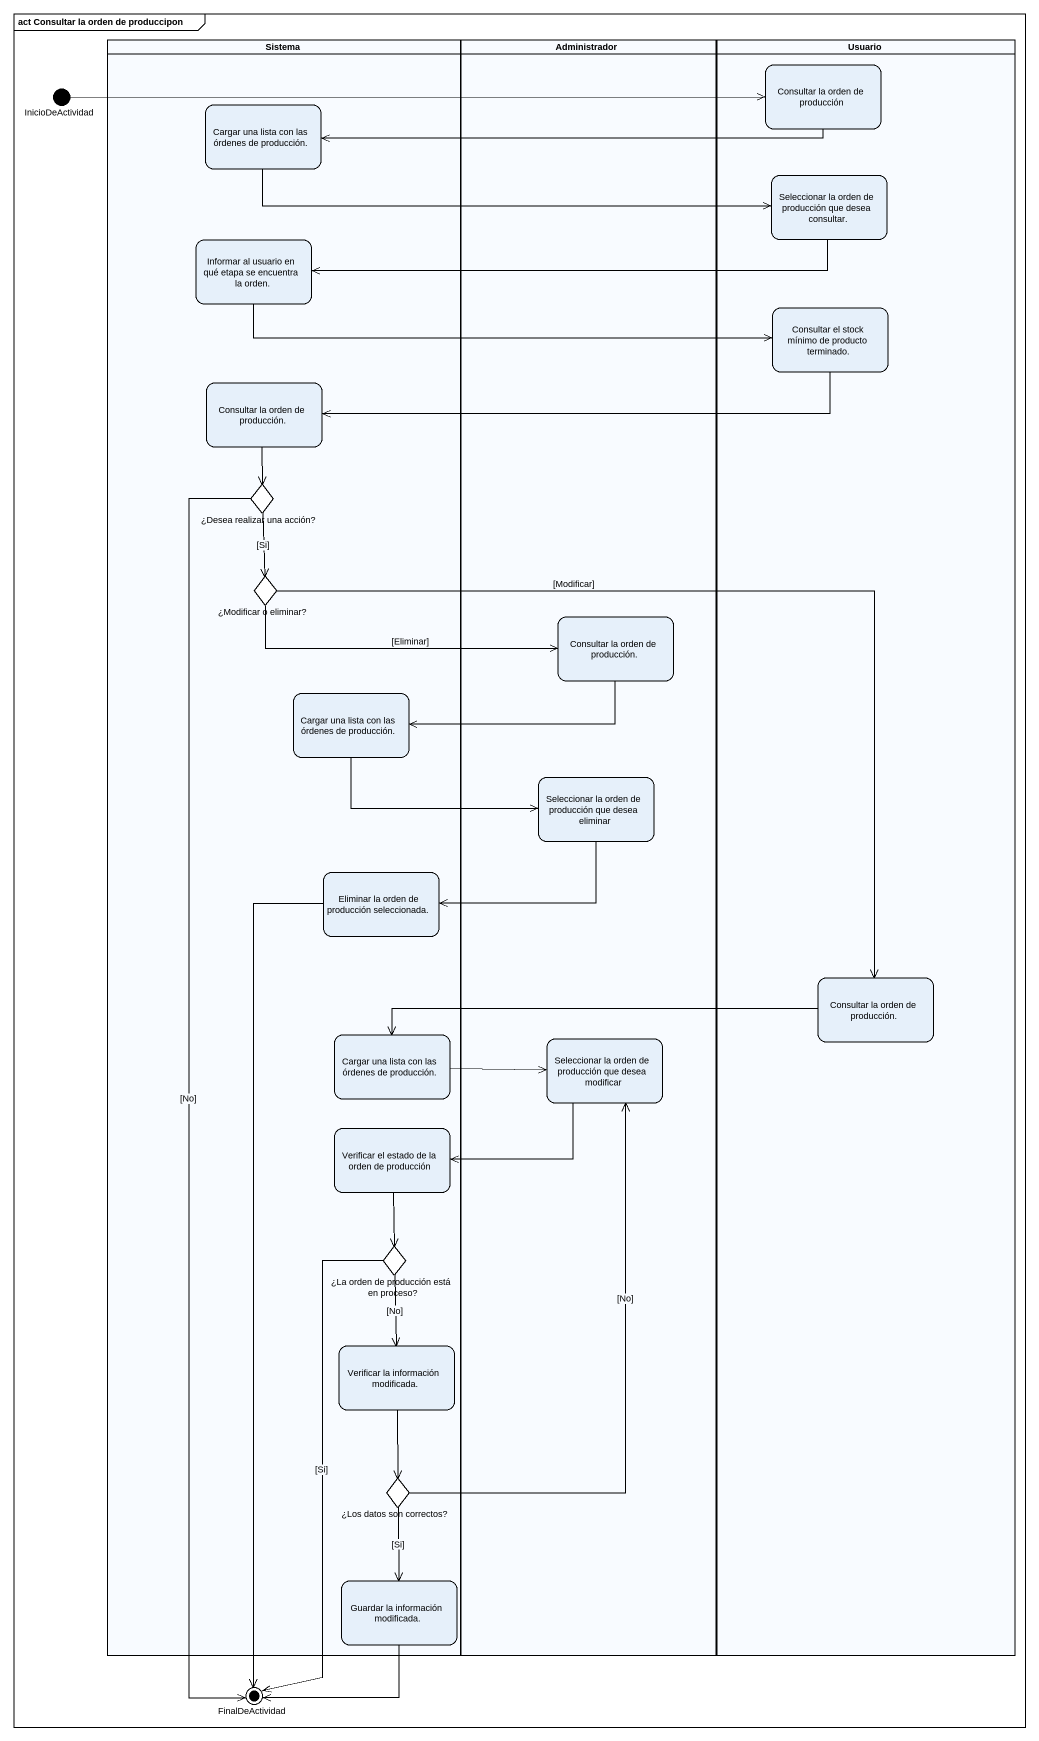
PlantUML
@startuml
mainframe act Consultar la orden de produccipon
hide empty description
state Sistema <<partition>> {
  state "Cargar una lista con las órdenes de producción." as Cargar_una_lista_con_las
  state "Informar al usuario en qué etapa se encuentra la orden." as Informar_al_usuario_en_qué
  state "Consultar la orden de producción." as Consultar_la_orden_de_2
  state "¿Desea realizar una acción?" as Desea_realizar_una_acción <<choice>>
  state "¿Modificar o eliminar?" as Modificar_o_eliminar <<choice>>
  state "Cargar una lista con las órdenes de producción." as Cargar_una_lista_con_las_2
  state "Eliminar la orden de producción seleccionada." as Eliminar_la_orden_de
  state "Cargar una lista con las órdenes de producción." as Cargar_una_lista_con_las_3
  state "Verificar el estado de la orden de producción" as Verificar_el_estado_de_la
  state "¿La orden de producción está en proceso?" as La_orden_de_producción_está <<choice>>
  state "Verificar la información modificada." as Verificar_la_información
  state "¿Los datos son correctos?" as Los_datos_son_correctos <<choice>>
  state "Guardar la información modificada." as Guardar_la_información
}
state Administrador <<partition>> {
  state "Consultar la orden de producción." as Consultar_la_orden_de_3
  state "Seleccionar la orden de producción que desea eliminar" as Seleccionar_la_orden_de_2
  state "Seleccionar la orden de producción que desea modificar" as Seleccionar_la_orden_de_3
}
state Usuario <<partition>> {
  state "Consultar la orden de producción" as Consultar_la_orden_de
  state "Seleccionar la orden de producción que desea consultar." as Seleccionar_la_orden_de
  state "Consultar el stock mínimo de producto terminado." as Consultar_el_stock_mínimo
  state "Consultar la orden de producción." as Consultar_la_orden_de_4
}
state InicioDeActividad <<start>>
state FinalDeActividad <<end>>
Consultar_la_orden_de -left-> Cargar_una_lista_con_las
InicioDeActividad -right-> Consultar_la_orden_de
Cargar_una_lista_con_las -right-> Seleccionar_la_orden_de
Seleccionar_la_orden_de -left-> Informar_al_usuario_en_qué
Informar_al_usuario_en_qué -right-> Consultar_el_stock_mínimo
Consultar_el_stock_mínimo -left-> Consultar_la_orden_de_2
Consultar_la_orden_de_2 --> Desea_realizar_una_acción
Desea_realizar_una_acción --> Modificar_o_eliminar : [Si]
Desea_realizar_una_acción --> FinalDeActividad : [No]
Modificar_o_eliminar -right-> Consultar_la_orden_de_3 : [Eliminar]
Modificar_o_eliminar --> Consultar_la_orden_de_4 : [Modificar]
Consultar_la_orden_de_3 -left-> Cargar_una_lista_con_las_2
Cargar_una_lista_con_las_2 -right-> Seleccionar_la_orden_de_2
Seleccionar_la_orden_de_2 -left-> Eliminar_la_orden_de
Eliminar_la_orden_de --> FinalDeActividad
Consultar_la_orden_de_4 -left-> Cargar_una_lista_con_las_3
Cargar_una_lista_con_las_3 -right-> Seleccionar_la_orden_de_3
Seleccionar_la_orden_de_3 -left-> Verificar_el_estado_de_la
Verificar_el_estado_de_la --> La_orden_de_producción_está
La_orden_de_producción_está --> Verificar_la_información : [No]
La_orden_de_producción_está --> FinalDeActividad : [Si]
Verificar_la_información --> Los_datos_son_correctos
Los_datos_son_correctos -up-> Seleccionar_la_orden_de_3 : [No]
Los_datos_son_correctos --> Guardar_la_información : [Si]
Guardar_la_información -left-> FinalDeActividad
@enduml
